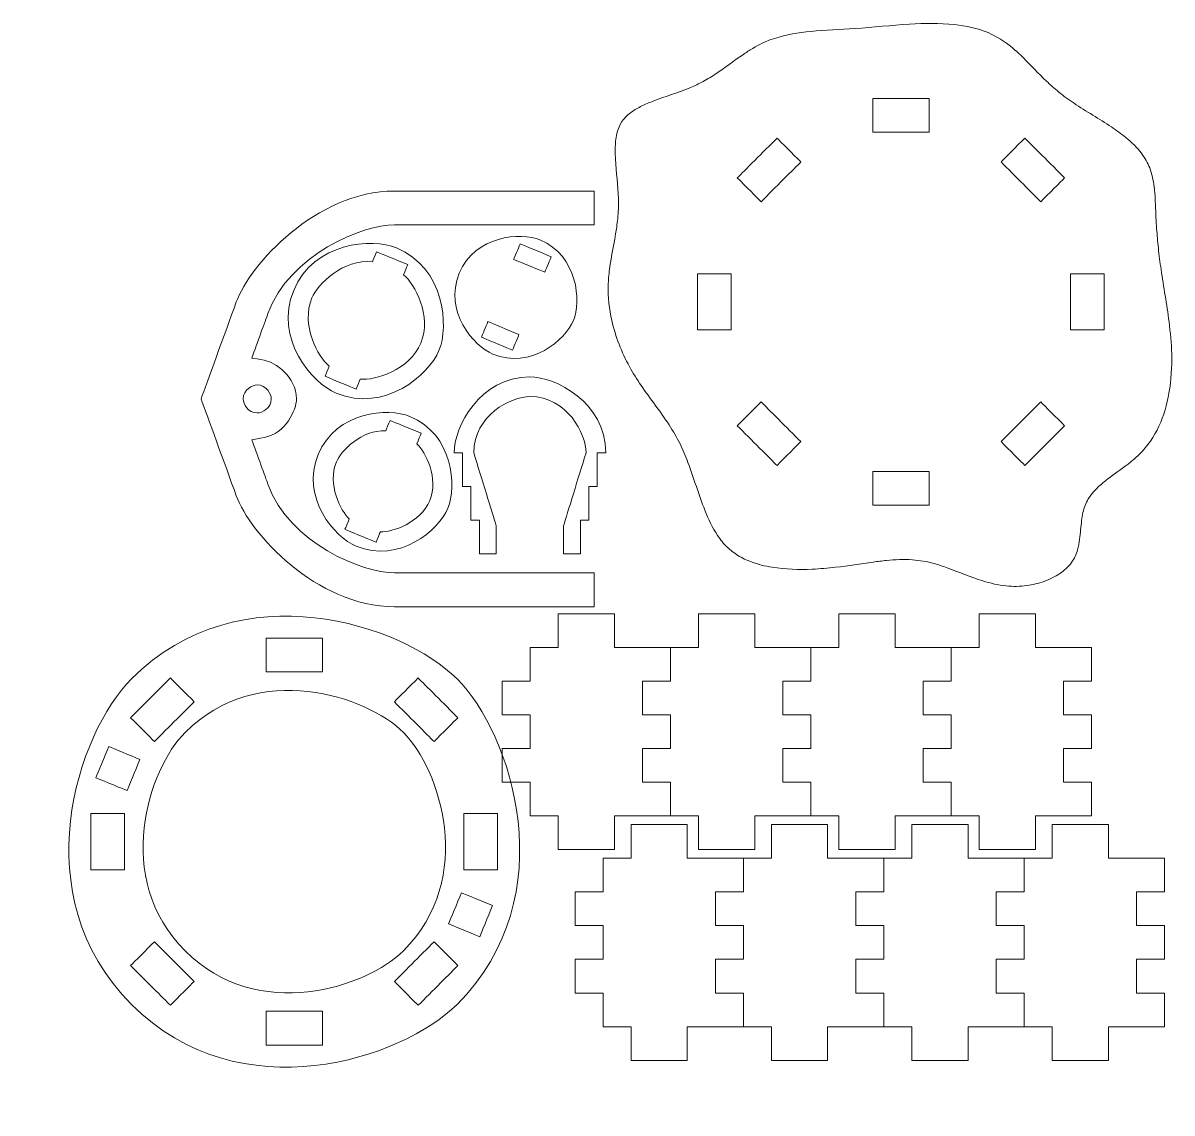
# Model space of a CAD drawing. Header units: millimetres. Extents: x -5059 to 5976, y -2595 to 3315.
# Drawn here: x 1800 to 2004.7, y -744.9 to -550.8 of the extents above; entities that cross this region are included whole.
import ezdxf

# ---------------------------------------------------------------- set-up
doc = ezdxf.new("R2010")
doc.units = ezdxf.units.MM
doc.header["$MEASUREMENT"] = 0
doc.layers.add('Make2D$visible$lines', color=7, linetype='Continuous')

msp = doc.modelspace()

# ---------------------------------------------------------------- linework, layer by layer
at = {"layer": 'Make2D$visible$lines', "color": 18, "lineweight": 9}
for points, knots in [([(1984.4951, -563.1283), (1983.7282, -562.5044), (1982.9941, -561.841), (1982.2808, -561.1565), (1982.2808, -561.1565), (1980.8962, -559.8278), (1979.5904, -558.4196), (1978.2223, -557.0735), (1978.2223, -557.0735), (1977.5695, -556.4312), (1976.9025, -555.8031), (1976.196, -555.2196), (1976.196, -555.2196), (1974.8963, -554.146), (1973.463, -553.2238), (1971.9188, -552.5643), (1971.9188, -552.5643), (1970.0346, -551.7596), (1967.9854, -551.3462), (1965.9347, -551.1293), (1965.9347, -551.1293), (1963.273, -550.8476), (1960.6088, -550.8969), (1957.9468, -551.0553), (1957.9468, -551.0553), (1954.6877, -551.2493), (1951.432, -551.607), (1948.1725, -551.8308), (1948.1725, -551.8308), (1945.5557, -552.0105), (1942.9364, -552.1039), (1940.325, -552.3643), (1940.325, -552.3643), (1938.1538, -552.5808), (1935.9881, -552.9128), (1933.9105, -553.5809), (1933.9105, -553.5809), (1933.1588, -553.8226), (1932.4186, -554.1084), (1931.7048, -554.4447), (1931.7048, -554.4447), (1931.1194, -554.7205), (1930.5517, -555.0304), (1929.9967, -555.3626), (1929.9967, -555.3626), (1929.4331, -555.6999), (1928.8825, -556.0602), (1928.3398, -556.4314), (1928.3398, -556.4314), (1926.6445, -557.591), (1925.0256, -558.8568), (1923.3073, -559.9808), (1923.3073, -559.9808), (1922.5087, -560.5033), (1921.6885, -560.9951), (1920.8415, -561.4343), (1920.8415, -561.4343), (1920.1349, -561.8006), (1919.4096, -562.1303), (1918.6737, -562.4328), (1918.6737, -562.4328), (1916.6164, -563.2787), (1914.4763, -563.9124), (1912.3986, -564.708), (1912.3986, -564.708), (1911.6741, -564.9854), (1910.9572, -565.2825), (1910.2601, -565.6236), (1910.2601, -565.6236), (1909.6189, -565.9375), (1908.9944, -566.2886), (1908.4145, -566.7063), (1908.4145, -566.7063), (1907.8819, -567.0899), (1907.3869, -567.5296), (1906.9809, -568.043), (1906.9809, -568.043), (1906.5998, -568.525), (1906.2971, -569.072), (1906.0786, -569.647), (1906.0786, -569.647), (1905.7708, -570.4571), (1905.6302, -571.3228), (1905.5627, -572.1889), (1905.5627, -572.1889), (1905.4873, -573.1561), (1905.5031, -574.1238), (1905.5544, -575.0899), (1905.5544, -575.0899), (1905.6797, -577.4484), (1906.0165, -579.7976), (1906.077, -582.1597), (1906.077, -582.1597), (1906.097, -582.9391), (1906.0869, -583.72), (1906.0417, -584.4985), (1906.0417, -584.4985), (1905.983, -585.5082), (1905.8652, -586.5141), (1905.7159, -587.5147), (1905.7159, -587.5147), (1905.3569, -589.9209), (1904.8155, -592.2967), (1904.4995, -594.7093), (1904.4995, -594.7093), (1904.375, -595.6604), (1904.2855, -596.6172), (1904.2596, -597.5751), (1904.2596, -597.5751), (1904.2032, -599.6682), (1904.4506, -601.7663), (1904.9129, -603.8116), (1904.9129, -603.8116), (1905.5629, -606.6871), (1906.6373, -609.458), (1908.0549, -612.0399), (1908.0549, -612.0399), (1908.6859, -613.1893), (1909.3849, -614.3012), (1910.1234, -615.3852), (1910.1234, -615.3852), (1911.7334, -617.7483), (1913.5312, -619.9787), (1915.0918, -622.3746), (1915.0918, -622.3746), (1915.8125, -623.481), (1916.4826, -624.6227), (1917.0672, -625.8059), (1917.0672, -625.8059), (1917.5951, -626.8746), (1918.0533, -627.9771), (1918.4748, -629.0927), (1918.4748, -629.0927), (1919.5395, -631.9105), (1920.3701, -634.8117), (1921.4845, -637.6107), (1921.4845, -637.6107), (1922.1054, -639.1699), (1922.8143, -640.6974), (1923.749, -642.0956)], [0, 0, 0, 0, 0.02777778, 0.02777778, 0.02777778, 0.02777778, 0.05555556, 0.05555556, 0.05555556, 0.05555556, 0.08333333, 0.08333333, 0.08333333, 0.08333333, 0.11111111, 0.11111111, 0.11111111, 0.11111111, 0.13888889, 0.13888889, 0.13888889, 0.13888889, 0.16666667, 0.16666667, 0.16666667, 0.16666667, 0.19444444, 0.19444444, 0.19444444, 0.19444444, 0.22222222, 0.22222222, 0.22222222, 0.22222222, 0.25, 0.25, 0.25, 0.25, 0.27777778, 0.27777778, 0.27777778, 0.27777778, 0.30555556, 0.30555556, 0.30555556, 0.30555556, 0.33333333, 0.33333333, 0.33333333, 0.33333333, 0.36111111, 0.36111111, 0.36111111, 0.36111111, 0.38888889, 0.38888889, 0.38888889, 0.38888889, 0.41666667, 0.41666667, 0.41666667, 0.41666667, 0.44444444, 0.44444444, 0.44444444, 0.44444444, 0.47222222, 0.47222222, 0.47222222, 0.47222222, 0.5, 0.5, 0.5, 0.5, 0.52777778, 0.52777778, 0.52777778, 0.52777778, 0.55555556, 0.55555556, 0.55555556, 0.55555556, 0.58333333, 0.58333333, 0.58333333, 0.58333333, 0.61111111, 0.61111111, 0.61111111, 0.61111111, 0.63888889, 0.63888889, 0.63888889, 0.63888889, 0.66666667, 0.66666667, 0.66666667, 0.66666667, 0.69444444, 0.69444444, 0.69444444, 0.69444444, 0.72222222, 0.72222222, 0.72222222, 0.72222222, 0.75, 0.75, 0.75, 0.75, 0.77777778, 0.77777778, 0.77777778, 0.77777778, 0.80555556, 0.80555556, 0.80555556, 0.80555556, 0.83333333, 0.83333333, 0.83333333, 0.83333333, 0.86111111, 0.86111111, 0.86111111, 0.86111111, 0.88888889, 0.88888889, 0.88888889, 0.88888889, 0.91666667, 0.91666667, 0.91666667, 0.91666667, 0.94444444, 0.94444444, 0.94444444, 0.94444444, 1, 1, 1, 1]), ([(1923.749, -642.0956), (1924.2501, -642.8425), (1924.8166, -643.5505), (1925.4634, -644.1765), (1925.4634, -644.1765), (1926.0392, -644.7339), (1926.6785, -645.2263), (1927.361, -645.6469), (1927.361, -645.6469), (1928.1237, -646.1168), (1928.9402, -646.497), (1929.7808, -646.8075), (1929.7808, -646.8075), (1930.9703, -647.2469), (1932.2078, -647.5467), (1933.4584, -647.7531), (1933.4584, -647.7531), (1935.8163, -648.1422), (1938.2205, -648.1989), (1940.6094, -648.0963), (1940.6094, -648.0963), (1942.0028, -648.0365), (1943.391, -647.9224), (1944.7752, -647.7634), (1944.7752, -647.7634), (1946.9993, -647.5079), (1949.2131, -647.1364), (1951.4321, -646.8365), (1951.4321, -646.8365), (1952.2269, -646.7291), (1953.0223, -646.6308), (1953.8208, -646.5532), (1953.8208, -646.5532), (1955.3623, -646.4035), (1956.9155, -646.3309), (1958.4595, -646.4364), (1958.4595, -646.4364), (1959.7523, -646.5247), (1961.0387, -646.7379), (1962.2891, -647.0792), (1962.2891, -647.0792), (1963.0791, -647.2948), (1963.8547, -647.5615), (1964.6244, -647.8435), (1964.6244, -647.8435), (1966.7404, -648.6189), (1968.811, -649.5099), (1970.9621, -650.1791), (1970.9621, -650.1791), (1972.3322, -650.6054), (1973.735, -650.9418), (1975.1614, -651.0832), (1975.1614, -651.0832), (1976.3766, -651.2037), (1977.6089, -651.1828), (1978.8202, -651.02), (1978.8202, -651.02), (1979.8783, -650.8777), (1980.9204, -650.6272), (1981.9259, -650.2683), (1981.9259, -650.2683), (1982.8995, -649.9208), (1983.8387, -649.4716), (1984.6956, -648.8913), (1984.6956, -648.8913), (1985.5005, -648.3462), (1986.2329, -647.6853), (1986.7967, -646.898), (1986.7967, -646.898), (1987.2813, -646.2211), (1987.6415, -645.4508), (1987.872, -644.6484), (1987.872, -644.6484), (1988.0466, -644.0409), (1988.1469, -643.415), (1988.2271, -642.7876), (1988.2271, -642.7876), (1988.3711, -641.6617), (1988.4505, -640.5314), (1988.5906, -639.4057), (1988.5906, -639.4057), (1988.6489, -638.9372), (1988.7177, -638.4695), (1988.8212, -638.0086), (1988.8212, -638.0086), (1989.012, -637.1585), (1989.3207, -636.3317), (1989.7658, -635.5869), (1989.7658, -635.5869), (1990.3095, -634.6773), (1991.0568, -633.8901), (1991.8502, -633.1789), (1991.8502, -633.1789), (1992.3525, -632.7286), (1992.8732, -632.3089), (1993.4068, -631.9023), (1993.4068, -631.9023), (1994.6962, -630.9199), (1996.0608, -630.0145), (1997.3333, -628.9993), (1997.3333, -628.9993), (1997.8729, -628.5688), (1998.396, -628.1185), (1998.8859, -627.6349), (1998.8859, -627.6349), (2000.3334, -626.2061), (2001.4919, -624.4859), (2002.3527, -622.6381), (2002.3527, -622.6381), (2003.2231, -620.7697), (2003.7892, -618.7709), (2004.1461, -616.7406), (2004.1461, -616.7406), (2004.5507, -614.4391), (2004.6865, -612.0973), (2004.6275, -609.7623), (2004.6275, -609.7623), (2004.5791, -607.8462), (2004.3996, -605.9347), (2004.1552, -604.0332), (2004.1552, -604.0332), (2003.7557, -600.9256), (2003.1827, -597.8448), (2002.7358, -594.7441), (2002.7358, -594.7441), (2002.5517, -593.4669), (2002.3889, -592.1864), (2002.2514, -590.9034), (2002.2514, -590.9034), (2002.1295, -589.766), (2002.0274, -588.6267), (2001.9481, -587.4855), (2001.9481, -587.4855), (2001.9019, -586.8211), (2001.8635, -586.156), (2001.8327, -585.4906), (2001.8327, -585.4906), (2001.783, -584.4157), (2001.7534, -583.34), (2001.6924, -582.266), (2001.6924, -582.266), (2001.6496, -581.5113), (2001.5913, -580.7575), (2001.4969, -580.0065), (2001.4969, -580.0065), (2001.3537, -578.8667), (2001.1272, -577.7334), (2000.7132, -576.6655), (2000.7132, -576.6655), (2000.3616, -575.7588), (1999.8748, -574.8992), (1999.2946, -574.1157), (1999.2946, -574.1157), (1998.4961, -573.0374), (1997.5208, -572.1033), (1996.4805, -571.2555), (1996.4805, -571.2555), (1995.651, -570.5794), (1994.7801, -569.9582), (1993.8918, -569.3636), (1993.8918, -569.3636), (1991.7057, -567.9001), (1989.4142, -566.5973), (1987.2292, -565.1302), (1987.2292, -565.1302), (1986.2911, -564.5003), (1985.3726, -563.8401), (1984.4951, -563.1283)], [0, 0, 0, 0, 0.02325581, 0.02325581, 0.02325581, 0.02325581, 0.04651163, 0.04651163, 0.04651163, 0.04651163, 0.06976744, 0.06976744, 0.06976744, 0.06976744, 0.09302326, 0.09302326, 0.09302326, 0.09302326, 0.11627907, 0.11627907, 0.11627907, 0.11627907, 0.13953488, 0.13953488, 0.13953488, 0.13953488, 0.1627907, 0.1627907, 0.1627907, 0.1627907, 0.18604651, 0.18604651, 0.18604651, 0.18604651, 0.20930233, 0.20930233, 0.20930233, 0.20930233, 0.23255814, 0.23255814, 0.23255814, 0.23255814, 0.25581395, 0.25581395, 0.25581395, 0.25581395, 0.27906977, 0.27906977, 0.27906977, 0.27906977, 0.30232558, 0.30232558, 0.30232558, 0.30232558, 0.3255814, 0.3255814, 0.3255814, 0.3255814, 0.34883721, 0.34883721, 0.34883721, 0.34883721, 0.37209302, 0.37209302, 0.37209302, 0.37209302, 0.39534884, 0.39534884, 0.39534884, 0.39534884, 0.41860465, 0.41860465, 0.41860465, 0.41860465, 0.44186047, 0.44186047, 0.44186047, 0.44186047, 0.46511628, 0.46511628, 0.46511628, 0.46511628, 0.48837209, 0.48837209, 0.48837209, 0.48837209, 0.51162791, 0.51162791, 0.51162791, 0.51162791, 0.53488372, 0.53488372, 0.53488372, 0.53488372, 0.55813953, 0.55813953, 0.55813953, 0.55813953, 0.58139535, 0.58139535, 0.58139535, 0.58139535, 0.60465116, 0.60465116, 0.60465116, 0.60465116, 0.62790698, 0.62790698, 0.62790698, 0.62790698, 0.65116279, 0.65116279, 0.65116279, 0.65116279, 0.6744186, 0.6744186, 0.6744186, 0.6744186, 0.69767442, 0.69767442, 0.69767442, 0.69767442, 0.72093023, 0.72093023, 0.72093023, 0.72093023, 0.74418605, 0.74418605, 0.74418605, 0.74418605, 0.76744186, 0.76744186, 0.76744186, 0.76744186, 0.79069767, 0.79069767, 0.79069767, 0.79069767, 0.81395349, 0.81395349, 0.81395349, 0.81395349, 0.8372093, 0.8372093, 0.8372093, 0.8372093, 0.86046512, 0.86046512, 0.86046512, 0.86046512, 0.88372093, 0.88372093, 0.88372093, 0.88372093, 0.90697674, 0.90697674, 0.90697674, 0.90697674, 0.93023256, 0.93023256, 0.93023256, 0.93023256, 0.95348837, 0.95348837, 0.95348837, 0.95348837, 1, 1, 1, 1]), ([(1848.2553, -598.4565), (1851.827, -589.8336), (1862.2358, -589.0939), (1866.5472, -590.8798), (1866.5472, -590.8798), (1875.1701, -594.4515), (1875.9098, -604.8602), (1874.1239, -609.1716)], [0, 0, 0, 0, 0.33333333, 0.33333333, 0.33333333, 0.33333333, 1, 1, 1, 1]), ([(1877.7357, -595.421), (1880.542, -588.6459), (1888.7203, -588.0646), (1892.1079, -589.4678), (1892.1079, -589.4678), (1898.883, -592.2742), (1899.4642, -600.4525), (1898.061, -603.84)], [0, 0, 0, 0, 0.33333333, 0.33333333, 0.33333333, 0.33333333, 1, 1, 1, 1]), ([(1862.2687, -593.3697), (1857.0788, -592.8335), (1852.4872, -597.3857), (1851.4889, -599.7959), (1851.4889, -599.7959), (1849.4922, -604.6162), (1852.5428, -610.3171), (1854.5673, -611.9624)], [0, 0, 0, 0, 0.33333333, 0.33333333, 0.33333333, 0.33333333, 1, 1, 1, 1]), ([(1877.7357, -595.421), (1874.9293, -602.1961), (1880.3013, -608.39), (1883.6888, -609.7932), (1883.6888, -609.7932), (1890.4639, -612.5995), (1896.6578, -607.2276), (1898.061, -603.84)], [0, 0, 0, 0, 0.33333333, 0.33333333, 0.33333333, 0.33333333, 1, 1, 1, 1]), ([(1848.2553, -598.4565), (1844.6836, -607.0794), (1851.5206, -614.9625), (1855.8321, -616.7484), (1855.8321, -616.7484), (1864.4549, -620.3201), (1872.3381, -613.4831), (1874.1239, -609.1716)], [0, 0, 0, 0, 0.33333333, 0.33333333, 0.33333333, 0.33333333, 1, 1, 1, 1]), ([(1842.9572, -624.6715), (1846.8135, -623.9916), (1848.7417, -619.7358), (1848.7417, -617.7779), (1848.7417, -617.7779), (1848.7417, -613.8621), (1844.8854, -611.2242), (1842.9572, -610.8842)], [0, 0, 0, 0, 0.33333333, 0.33333333, 0.33333333, 0.33333333, 1, 1, 1, 1]), ([(1903.8165, -627.3644), (1903.8165, -618.3644), (1894.8165, -613.8644), (1890.3165, -613.8644), (1890.3165, -613.8644), (1881.3165, -613.8644), (1876.8165, -622.8644), (1876.8165, -627.3644)], [0, 0, 0, 0, 0.33333333, 0.33333333, 0.33333333, 0.33333333, 1, 1, 1, 1]), ([(1841.7417, -620.2779), (1840.075, -620.2779), (1839.2417, -618.6112), (1839.2417, -617.7779), (1839.2417, -617.7779), (1839.2417, -616.1112), (1840.9084, -615.2779), (1841.7417, -615.2779)], [0, 0, 0, 0, 0.33333333, 0.33333333, 0.33333333, 0.33333333, 1, 1, 1, 1]), ([(1841.7417, -615.2779), (1843.4084, -615.2779), (1844.2417, -616.9446), (1844.2417, -617.7779), (1844.2417, -617.7779), (1844.2417, -619.4446), (1842.575, -620.2779), (1841.7417, -620.2779)], [0, 0, 0, 0, 0.33333333, 0.33333333, 0.33333333, 0.33333333, 1, 1, 1, 1]), ([(1880.3165, -627.3644), (1880.3165, -620.6977), (1886.9832, -617.3644), (1890.3165, -617.3644), (1890.3165, -617.3644), (1896.9832, -617.3644), (1900.3165, -624.0311), (1900.3165, -627.3644)], [0, 0, 0, 0, 0.33333333, 0.33333333, 0.33333333, 0.33333333, 1, 1, 1, 1]), ([(1852.6127, -627.6676), (1855.8018, -619.9686), (1865.0953, -619.3081), (1868.9448, -620.9026), (1868.9448, -620.9026), (1876.6438, -624.0916), (1877.3042, -633.3851), (1875.7097, -637.2346)], [0, 0, 0, 0, 0.33333333, 0.33333333, 0.33333333, 0.33333333, 1, 1, 1, 1]), ([(1864.6368, -623.4637), (1860.4001, -623.2395), (1856.6581, -627.0471), (1855.8463, -629.007), (1855.8463, -629.007), (1854.2227, -632.9266), (1856.5653, -637.7238), (1858.1424, -639.1424)], [0, 0, 0, 0, 0.33333333, 0.33333333, 0.33333333, 0.33333333, 1, 1, 1, 1]), ([(1852.6127, -627.6676), (1849.4237, -635.3666), (1855.5282, -642.4051), (1859.3777, -643.9996), (1859.3777, -643.9996), (1867.0767, -647.1886), (1874.1152, -641.0841), (1875.7097, -637.2346)], [0, 0, 0, 0, 0.33333333, 0.33333333, 0.33333333, 0.33333333, 1, 1, 1, 1]), ([(1819.3541, -725.603), (1800.0265, -706.2754), (1809.6903, -677.284), (1819.3541, -667.6202), (1819.3541, -667.6202), (1838.6817, -648.2926), (1867.6731, -657.9564), (1877.3369, -667.6202)], [0, 0, 0, 0, 0.33333333, 0.33333333, 0.33333333, 0.33333333, 1, 1, 1, 1]), ([(1828.9, -716.057), (1815.9364, -703.0934), (1822.4182, -683.6479), (1828.9, -677.1661), (1828.9, -677.1661), (1841.8637, -664.2025), (1861.3091, -670.6843), (1867.7909, -677.1661)], [0, 0, 0, 0, 0.33333333, 0.33333333, 0.33333333, 0.33333333, 1, 1, 1, 1]), ([(1819.3541, -725.603), (1838.6817, -744.9305), (1867.6731, -735.2667), (1877.3369, -725.603), (1877.3369, -725.603), (1896.6644, -706.2754), (1887.0006, -677.284), (1877.3369, -667.6202)], [0, 0, 0, 0, 0.33333333, 0.33333333, 0.33333333, 0.33333333, 1, 1, 1, 1]), ([(1828.9, -716.057), (1841.8637, -729.0206), (1861.3091, -722.5388), (1867.7909, -716.057), (1867.7909, -716.057), (1880.7545, -703.0934), (1874.2727, -683.6479), (1867.7909, -677.1661)], [0, 0, 0, 0, 0.33333333, 0.33333333, 0.33333333, 0.33333333, 1, 1, 1, 1])]:
    msp.add_open_spline(points, degree=3, knots=knots, dxfattribs=at)
for points in [[(1961.4014, -564.2774), (1958.0681, -564.2774), (1953.0681, -564.2774), (1951.4014, -564.2774)], [(1951.4014, -564.2774), (1951.4014, -566.2774), (1951.4014, -569.2774), (1951.4014, -570.2774)], [(1961.4014, -570.2774), (1961.4014, -568.2774), (1961.4014, -565.2774), (1961.4014, -564.2774)], [(1951.4014, -570.2774), (1954.7347, -570.2774), (1959.7347, -570.2774), (1961.4014, -570.2774)], [(1934.3303, -571.3485), (1931.9733, -573.7055), (1928.4378, -577.2411), (1927.2593, -578.4196)], [(1938.573, -575.5912), (1937.1587, -574.1769), (1935.0374, -572.0556), (1934.3303, -571.3485)], [(1978.4725, -571.3485), (1977.0582, -572.7627), (1974.9369, -574.8841), (1974.2298, -575.5912)], [(1985.5435, -578.4196), (1983.1865, -576.0626), (1979.651, -572.527), (1978.4725, -571.3485)], [(1931.5019, -582.6622), (1933.8589, -580.3052), (1937.3944, -576.7697), (1938.573, -575.5912)], [(1974.2298, -575.5912), (1976.5868, -577.9482), (1980.1224, -581.4837), (1981.3009, -582.6622)], [(1927.2593, -578.4196), (1928.6735, -579.8338), (1930.7948, -581.9551), (1931.5019, -582.6622)], [(1981.3009, -582.6622), (1982.7151, -581.248), (1984.8364, -579.1267), (1985.5435, -578.4196)], [(1866.2148, -580.7779), (1852.2107, -580.7779), (1840.4189, -593.9375), (1838.024, -600.5173)], [(1901.7417, -580.7779), (1889.8994, -580.7779), (1872.136, -580.7779), (1866.2148, -580.7779)], [(1901.7417, -586.7779), (1901.7417, -584.7779), (1901.7417, -581.7779), (1901.7417, -580.7779)], [(1843.6622, -602.5694), (1847.494, -592.0417), (1860.6132, -586.7779), (1866.2148, -586.7779)], [(1866.2148, -586.7779), (1878.0571, -586.7779), (1895.8205, -586.7779), (1901.7417, -586.7779)], [(1888.5708, -590.1675), (1888.1882, -591.0914), (1887.6141, -592.4772), (1887.4228, -592.9392)], [(1894.1141, -592.4636), (1892.2664, -591.6983), (1889.4947, -590.5502), (1888.5708, -590.1675)], [(1863.0102, -591.5795), (1862.763, -592.1762), (1862.3923, -593.0713), (1862.2687, -593.3697)], [(1868.5535, -593.8756), (1866.7057, -593.1102), (1863.9341, -591.9621), (1863.0102, -591.5795)], [(1887.4228, -592.9392), (1889.2706, -593.7045), (1892.0422, -594.8526), (1892.9661, -595.2353)], [(1892.9661, -595.2353), (1893.3488, -594.3114), (1893.9228, -592.9256), (1894.1141, -592.4636)], [(1867.8119, -595.6658), (1868.0591, -595.069), (1868.4299, -594.1739), (1868.5535, -593.8756)], [(1926.1882, -595.4907), (1924.1882, -595.4907), (1921.1882, -595.4907), (1920.1882, -595.4907)], [(1920.1882, -595.4907), (1920.1882, -598.824), (1920.1882, -603.824), (1920.1882, -605.4907)], [(1926.1882, -605.4907), (1926.1882, -602.1573), (1926.1882, -597.1573), (1926.1882, -595.4907)], [(1986.6146, -595.4907), (1986.6146, -598.824), (1986.6146, -603.824), (1986.6146, -605.4907)], [(1992.6146, -595.4907), (1990.6146, -595.4907), (1987.6146, -595.4907), (1986.6146, -595.4907)], [(1992.6146, -605.4907), (1992.6146, -602.1573), (1992.6146, -597.1573), (1992.6146, -595.4907)], [(1870.8904, -607.8322), (1872.887, -603.0119), (1869.8364, -597.3111), (1867.8119, -595.6658)], [(1838.024, -600.5173), (1835.9299, -606.2708), (1832.7887, -614.9011), (1831.7417, -617.7779)], [(1840.7758, -610.4996), (1841.738, -607.8562), (1843.1811, -603.8911), (1843.6622, -602.5694)], [(1882.8306, -604.0257), (1882.4479, -604.9496), (1881.8739, -606.3354), (1881.6825, -606.7974)], [(1888.3739, -606.3218), (1886.5261, -605.5565), (1883.7545, -604.4084), (1882.8306, -604.0257)], [(1920.1882, -605.4907), (1922.1882, -605.4907), (1925.1882, -605.4907), (1926.1882, -605.4907)], [(1986.6146, -605.4907), (1988.6146, -605.4907), (1991.6146, -605.4907), (1992.6146, -605.4907)], [(1870.8904, -607.8322), (1868.8937, -612.6526), (1862.7055, -614.5266), (1860.1106, -614.2585)], [(1881.6825, -606.7974), (1883.5303, -607.5627), (1886.3019, -608.7108), (1887.2258, -609.0935)], [(1887.2258, -609.0935), (1887.6085, -608.1696), (1888.1825, -606.7838), (1888.3739, -606.3218)], [(1842.9572, -610.8842), (1842.2301, -610.756), (1841.1394, -610.5637), (1840.7758, -610.4996)], [(1854.5673, -611.9624), (1854.3201, -612.5591), (1853.9494, -613.4542), (1853.8258, -613.7526)], [(1853.8258, -613.7526), (1855.6735, -614.5179), (1858.4452, -615.666), (1859.3691, -616.0487)], [(1859.3691, -616.0487), (1859.6162, -615.4519), (1859.987, -614.5568), (1860.1106, -614.2585)], [(1838.024, -635.0385), (1835.9299, -629.285), (1832.7887, -620.6547), (1831.7417, -617.7779)], [(1931.5019, -618.3191), (1930.0877, -619.7333), (1927.9664, -621.8546), (1927.2593, -622.5617)], [(1938.573, -625.3901), (1936.2159, -623.0331), (1932.6804, -619.4976), (1931.5019, -618.3191)], [(1981.3009, -618.3191), (1978.9439, -620.6761), (1975.4083, -624.2116), (1974.2298, -625.3901)], [(1985.5435, -622.5617), (1984.1293, -621.1475), (1982.008, -619.0262), (1981.3009, -618.3191)], [(1865.4078, -621.6023), (1865.1508, -622.2228), (1864.7653, -623.1534), (1864.6368, -623.4637)], [(1870.9511, -623.8984), (1869.1033, -623.1331), (1866.3317, -621.985), (1865.4078, -621.6023)], [(1870.1801, -625.7598), (1870.4371, -625.1393), (1870.8226, -624.2086), (1870.9511, -623.8984)], [(1927.2593, -622.5617), (1929.6163, -624.9187), (1933.1518, -628.4543), (1934.3303, -629.6328)], [(1978.4725, -629.6328), (1980.8295, -627.2758), (1984.365, -623.7402), (1985.5435, -622.5617)], [(1842.9572, -624.6715), (1842.2301, -624.7998), (1841.1394, -624.9921), (1840.7758, -625.0562)], [(1840.7758, -625.0562), (1841.738, -627.6996), (1843.1811, -631.6647), (1843.6622, -632.9864)], [(1872.4762, -635.8953), (1874.0997, -631.9756), (1871.7572, -627.1784), (1870.1801, -625.7598)], [(1934.3303, -629.6328), (1935.7445, -628.2186), (1937.8659, -626.0973), (1938.573, -625.3901)], [(1974.2298, -625.3901), (1975.644, -626.8044), (1977.7653, -628.9257), (1978.4725, -629.6328)], [(1878.3165, -627.3644), (1877.8165, -627.3644), (1877.0665, -627.3644), (1876.8165, -627.3644)], [(1878.3165, -633.3644), (1878.3165, -631.3644), (1878.3165, -628.3644), (1878.3165, -627.3644)], [(1880.3165, -627.3644), (1881.6499, -631.6977), (1883.6499, -638.1977), (1884.3165, -640.3644)], [(1900.3165, -627.3644), (1898.9832, -631.6977), (1896.9832, -638.1977), (1896.3165, -640.3644)], [(1902.3165, -633.3644), (1902.3165, -631.3644), (1902.3165, -628.3644), (1902.3165, -627.3644)], [(1902.3165, -627.3644), (1902.8165, -627.3644), (1903.5665, -627.3644), (1903.8165, -627.3644)], [(1961.4014, -630.7039), (1958.0681, -630.7039), (1953.0681, -630.7039), (1951.4014, -630.7039)], [(1951.4014, -630.7039), (1951.4014, -632.7039), (1951.4014, -635.7039), (1951.4014, -636.7039)], [(1961.4014, -636.7039), (1961.4014, -634.7039), (1961.4014, -631.7039), (1961.4014, -630.7039)], [(1843.6622, -632.9864), (1847.494, -643.5141), (1860.6132, -648.7779), (1866.2148, -648.7779)], [(1879.8165, -633.3644), (1879.3165, -633.3644), (1878.5665, -633.3644), (1878.3165, -633.3644)], [(1879.8165, -639.3644), (1879.8165, -637.3644), (1879.8165, -634.3644), (1879.8165, -633.3644)], [(1900.8165, -639.3644), (1900.8165, -637.3644), (1900.8165, -634.3644), (1900.8165, -633.3644)], [(1900.8165, -633.3644), (1901.3165, -633.3644), (1902.0665, -633.3644), (1902.3165, -633.3644)], [(1866.2148, -654.7779), (1852.2107, -654.7779), (1840.4189, -641.6183), (1838.024, -635.0385)], [(1872.4762, -635.8953), (1870.8526, -639.8149), (1865.8041, -641.5506), (1863.6857, -641.4385)], [(1951.4014, -636.7039), (1954.7347, -636.7039), (1959.7347, -636.7039), (1961.4014, -636.7039)], [(1858.1424, -639.1424), (1857.8854, -639.7629), (1857.4999, -640.6936), (1857.3714, -641.0038)], [(1881.3165, -639.3644), (1880.8165, -639.3644), (1880.0665, -639.3644), (1879.8165, -639.3644)], [(1881.3165, -645.3644), (1881.3165, -643.3644), (1881.3165, -640.3644), (1881.3165, -639.3644)], [(1884.3165, -640.3644), (1884.3165, -642.0311), (1884.3165, -644.5311), (1884.3165, -645.3644)], [(1896.3165, -640.3644), (1896.3165, -642.0311), (1896.3165, -644.5311), (1896.3165, -645.3644)], [(1899.3165, -645.3644), (1899.3165, -643.3644), (1899.3165, -640.3644), (1899.3165, -639.3644)], [(1899.3165, -639.3644), (1899.8165, -639.3644), (1900.5665, -639.3644), (1900.8165, -639.3644)], [(1857.3714, -641.0038), (1859.2192, -641.7692), (1861.9908, -642.9172), (1862.9147, -643.2999)], [(1862.9147, -643.2999), (1863.1717, -642.6794), (1863.5572, -641.7488), (1863.6857, -641.4385)], [(1884.3165, -645.3644), (1883.3165, -645.3644), (1881.8165, -645.3644), (1881.3165, -645.3644)], [(1896.3165, -645.3644), (1897.3165, -645.3644), (1898.8165, -645.3644), (1899.3165, -645.3644)], [(1866.2148, -648.7779), (1878.0571, -648.7779), (1895.8205, -648.7779), (1901.7417, -648.7779)], [(1901.7417, -648.7779), (1901.7417, -650.7779), (1901.7417, -653.7779), (1901.7417, -654.7779)], [(1901.7417, -654.7779), (1889.8994, -654.7779), (1872.136, -654.7779), (1866.2148, -654.7779)], [(1895.3557, -662.0372), (1895.3557, -660.0372), (1895.3557, -657.0372), (1895.3557, -656.0372)], [(1895.3557, -656.0372), (1898.689, -656.0372), (1903.689, -656.0372), (1905.3557, -656.0372)], [(1905.3557, -656.0372), (1905.3557, -658.0372), (1905.3557, -661.0372), (1905.3557, -662.0372)], [(1920.3557, -662.0372), (1920.3557, -660.0372), (1920.3557, -657.0372), (1920.3557, -656.0372)], [(1920.3557, -656.0372), (1923.6891, -656.0372), (1928.6891, -656.0372), (1930.3557, -656.0372)], [(1930.3557, -656.0372), (1930.3557, -658.0372), (1930.3557, -661.0372), (1930.3557, -662.0372)], [(1945.3557, -662.0372), (1945.3557, -660.0372), (1945.3557, -657.0372), (1945.3557, -656.0372)], [(1945.3557, -656.0372), (1948.689, -656.0372), (1953.689, -656.0372), (1955.3557, -656.0372)], [(1955.3557, -656.0372), (1955.3557, -658.0372), (1955.3557, -661.0372), (1955.3557, -662.0372)], [(1970.3557, -662.0372), (1970.3557, -660.0372), (1970.3557, -657.0372), (1970.3557, -656.0372)], [(1970.3557, -656.0372), (1973.689, -656.0372), (1978.689, -656.0372), (1980.3557, -656.0372)], [(1980.3557, -656.0372), (1980.3557, -658.0372), (1980.3557, -661.0372), (1980.3557, -662.0372)], [(1853.3455, -660.3984), (1850.0121, -660.3984), (1845.0121, -660.3984), (1843.3455, -660.3984)], [(1843.3455, -660.3984), (1843.3455, -662.3984), (1843.3455, -665.3984), (1843.3455, -666.3984)], [(1853.3455, -666.3984), (1853.3455, -664.3984), (1853.3455, -661.3984), (1853.3455, -660.3984)], [(1890.3557, -668.0372), (1890.3557, -666.0372), (1890.3557, -663.0372), (1890.3557, -662.0372)], [(1890.3557, -662.0372), (1892.0223, -662.0372), (1894.5223, -662.0372), (1895.3557, -662.0372)], [(1905.3557, -662.0372), (1908.689, -662.0372), (1913.689, -662.0372), (1915.3557, -662.0372)], [(1915.3557, -662.0372), (1917.0224, -662.0372), (1919.5224, -662.0372), (1920.3557, -662.0372)], [(1915.3557, -662.0372), (1915.3557, -664.0372), (1915.3557, -667.0372), (1915.3557, -668.0372)], [(1930.3557, -662.0372), (1933.6891, -662.0372), (1938.6891, -662.0372), (1940.3557, -662.0372)], [(1940.3557, -662.0372), (1942.0223, -662.0372), (1944.5223, -662.0372), (1945.3557, -662.0372)], [(1940.3557, -662.0372), (1940.3557, -664.0372), (1940.3557, -667.0372), (1940.3557, -668.0372)], [(1955.3557, -662.0372), (1958.689, -662.0372), (1963.689, -662.0372), (1965.3557, -662.0372)], [(1965.3557, -662.0372), (1965.3557, -664.0372), (1965.3557, -667.0372), (1965.3557, -668.0372)], [(1965.3557, -662.0372), (1967.0224, -662.0372), (1969.5224, -662.0372), (1970.3557, -662.0372)], [(1980.3557, -662.0372), (1983.689, -662.0372), (1988.689, -662.0372), (1990.3557, -662.0372)], [(1990.3557, -662.0372), (1990.3557, -664.0372), (1990.3557, -667.0372), (1990.3557, -668.0372)], [(1843.3455, -666.3984), (1846.6788, -666.3984), (1851.6788, -666.3984), (1853.3455, -666.3984)], [(1826.2744, -667.4694), (1823.9174, -669.8265), (1820.3818, -673.362), (1819.2033, -674.5405)], [(1830.517, -671.7121), (1829.1028, -670.2979), (1826.9815, -668.1765), (1826.2744, -667.4694)], [(1870.4165, -667.4694), (1869.0023, -668.8837), (1866.881, -671.005), (1866.1739, -671.7121)], [(1877.4876, -674.5405), (1875.1306, -672.1835), (1871.5951, -668.6479), (1870.4165, -667.4694)], [(1885.3557, -674.0372), (1885.3557, -672.0372), (1885.3557, -669.0372), (1885.3557, -668.0372)], [(1885.3557, -668.0372), (1887.0223, -668.0372), (1889.5223, -668.0372), (1890.3557, -668.0372)], [(1915.3557, -668.0372), (1913.689, -668.0372), (1911.189, -668.0372), (1910.3557, -668.0372)], [(1910.3557, -668.0372), (1910.3557, -670.0372), (1910.3557, -673.0372), (1910.3557, -674.0372)], [(1940.3557, -668.0372), (1938.6891, -668.0372), (1936.1891, -668.0372), (1935.3557, -668.0372)], [(1935.3557, -668.0372), (1935.3557, -670.0372), (1935.3557, -673.0372), (1935.3557, -674.0372)], [(1965.3557, -668.0372), (1963.689, -668.0372), (1961.189, -668.0372), (1960.3557, -668.0372)], [(1960.3557, -668.0372), (1960.3557, -670.0372), (1960.3557, -673.0372), (1960.3557, -674.0372)], [(1990.3557, -668.0372), (1988.689, -668.0372), (1986.189, -668.0372), (1985.3557, -668.0372)], [(1985.3557, -668.0372), (1985.3557, -670.0372), (1985.3557, -673.0372), (1985.3557, -674.0372)], [(1823.446, -678.7831), (1825.803, -676.4261), (1829.3385, -672.8906), (1830.517, -671.7121)], [(1866.1739, -671.7121), (1868.5309, -674.0691), (1872.0665, -677.6046), (1873.245, -678.7831)], [(1819.2033, -674.5405), (1820.6176, -675.9547), (1822.7389, -678.076), (1823.446, -678.7831)], [(1873.245, -678.7831), (1874.6592, -677.3689), (1876.7805, -675.2476), (1877.4876, -674.5405)], [(1890.3557, -674.0372), (1888.689, -674.0372), (1886.189, -674.0372), (1885.3557, -674.0372)], [(1890.3557, -680.0372), (1890.3557, -678.0372), (1890.3557, -675.0372), (1890.3557, -674.0372)], [(1910.3557, -674.0372), (1912.0223, -674.0372), (1914.5223, -674.0372), (1915.3557, -674.0372)], [(1915.3557, -674.0372), (1915.3557, -676.0372), (1915.3557, -679.0372), (1915.3557, -680.0372)], [(1935.3557, -674.0372), (1937.0224, -674.0372), (1939.5224, -674.0372), (1940.3557, -674.0372)], [(1940.3557, -674.0372), (1940.3557, -676.0372), (1940.3557, -679.0372), (1940.3557, -680.0372)], [(1960.3557, -674.0372), (1962.0223, -674.0372), (1964.5223, -674.0372), (1965.3557, -674.0372)], [(1965.3557, -674.0372), (1965.3557, -676.0372), (1965.3557, -679.0372), (1965.3557, -680.0372)], [(1985.3557, -674.0372), (1987.0224, -674.0372), (1989.5224, -674.0372), (1990.3557, -674.0372)], [(1990.3557, -674.0372), (1990.3557, -676.0372), (1990.3557, -679.0372), (1990.3557, -680.0372)], [(1815.31, -679.6806), (1814.5446, -681.5284), (1813.3966, -684.3), (1813.0139, -685.2239)], [(1820.8533, -681.9767), (1819.0055, -681.2114), (1816.2339, -680.0633), (1815.31, -679.6806)], [(1885.3557, -686.0372), (1885.3557, -684.0372), (1885.3557, -681.0372), (1885.3557, -680.0372)], [(1885.3557, -680.0372), (1887.0223, -680.0372), (1889.5223, -680.0372), (1890.3557, -680.0372)], [(1915.3557, -680.0372), (1913.689, -680.0372), (1911.189, -680.0372), (1910.3557, -680.0372)], [(1910.3557, -680.0372), (1910.3557, -682.0372), (1910.3557, -685.0372), (1910.3557, -686.0372)], [(1940.3557, -680.0372), (1938.6891, -680.0372), (1936.1891, -680.0372), (1935.3557, -680.0372)], [(1935.3557, -680.0372), (1935.3557, -682.0372), (1935.3557, -685.0372), (1935.3557, -686.0372)], [(1965.3557, -680.0372), (1963.689, -680.0372), (1961.189, -680.0372), (1960.3557, -680.0372)], [(1960.3557, -680.0372), (1960.3557, -682.0372), (1960.3557, -685.0372), (1960.3557, -686.0372)], [(1990.3557, -680.0372), (1988.689, -680.0372), (1986.189, -680.0372), (1985.3557, -680.0372)], [(1985.3557, -680.0372), (1985.3557, -682.0372), (1985.3557, -685.0372), (1985.3557, -686.0372)], [(1818.5572, -687.52), (1819.3225, -685.6723), (1820.4706, -682.9006), (1820.8533, -681.9767)], [(1813.0139, -685.2239), (1814.8616, -685.9893), (1817.6333, -687.1373), (1818.5572, -687.52)], [(1890.3557, -686.0372), (1888.689, -686.0372), (1886.189, -686.0372), (1885.3557, -686.0372)], [(1890.3557, -692.0372), (1890.3557, -690.0372), (1890.3557, -687.0372), (1890.3557, -686.0372)], [(1910.3557, -686.0372), (1912.0223, -686.0372), (1914.5223, -686.0372), (1915.3557, -686.0372)], [(1915.3557, -686.0372), (1915.3557, -688.0372), (1915.3557, -691.0372), (1915.3557, -692.0372)], [(1935.3557, -686.0372), (1937.0224, -686.0372), (1939.5224, -686.0372), (1940.3557, -686.0372)], [(1940.3557, -686.0372), (1940.3557, -688.0372), (1940.3557, -691.0372), (1940.3557, -692.0372)], [(1960.3557, -686.0372), (1962.0223, -686.0372), (1964.5223, -686.0372), (1965.3557, -686.0372)], [(1965.3557, -686.0372), (1965.3557, -688.0372), (1965.3557, -691.0372), (1965.3557, -692.0372)], [(1985.3557, -686.0372), (1987.0224, -686.0372), (1989.5224, -686.0372), (1990.3557, -686.0372)], [(1990.3557, -686.0372), (1990.3557, -688.0372), (1990.3557, -691.0372), (1990.3557, -692.0372)], [(1818.1323, -691.6116), (1816.1323, -691.6116), (1813.1323, -691.6116), (1812.1323, -691.6116)], [(1812.1323, -691.6116), (1812.1323, -694.9449), (1812.1323, -699.9449), (1812.1323, -701.6116)], [(1818.1323, -701.6116), (1818.1323, -698.2782), (1818.1323, -693.2782), (1818.1323, -691.6116)], [(1878.5587, -691.6116), (1878.5587, -694.9449), (1878.5587, -699.9449), (1878.5587, -701.6116)], [(1884.5587, -691.6116), (1882.5587, -691.6116), (1879.5587, -691.6116), (1878.5587, -691.6116)], [(1884.5587, -701.6116), (1884.5587, -698.2782), (1884.5587, -693.2782), (1884.5587, -691.6116)], [(1895.3557, -692.0372), (1893.689, -692.0372), (1891.189, -692.0372), (1890.3557, -692.0372)], [(1895.3557, -698.0372), (1895.3557, -696.0372), (1895.3557, -693.0372), (1895.3557, -692.0372)], [(1915.3557, -692.0372), (1912.0223, -692.0372), (1907.0223, -692.0372), (1905.3557, -692.0372)], [(1905.3557, -692.0372), (1905.3557, -694.0372), (1905.3557, -697.0372), (1905.3557, -698.0372)], [(1908.3506, -699.5654), (1908.3506, -697.5654), (1908.3506, -694.5654), (1908.3506, -693.5654)], [(1908.3506, -693.5654), (1911.6839, -693.5654), (1916.6839, -693.5654), (1918.3506, -693.5654)], [(1920.3557, -692.0372), (1918.6891, -692.0372), (1916.1891, -692.0372), (1915.3557, -692.0372)], [(1918.3506, -693.5654), (1918.3506, -695.5654), (1918.3506, -698.5654), (1918.3506, -699.5654)], [(1920.3557, -698.0372), (1920.3557, -696.0372), (1920.3557, -693.0372), (1920.3557, -692.0372)], [(1940.3557, -692.0372), (1937.0224, -692.0372), (1932.0224, -692.0372), (1930.3557, -692.0372)], [(1930.3557, -692.0372), (1930.3557, -694.0372), (1930.3557, -697.0372), (1930.3557, -698.0372)], [(1933.3506, -699.5654), (1933.3506, -697.5654), (1933.3506, -694.5654), (1933.3506, -693.5654)], [(1933.3506, -693.5654), (1936.684, -693.5654), (1941.684, -693.5654), (1943.3506, -693.5654)], [(1945.3557, -692.0372), (1943.689, -692.0372), (1941.189, -692.0372), (1940.3557, -692.0372)], [(1943.3506, -693.5654), (1943.3506, -695.5654), (1943.3506, -698.5654), (1943.3506, -699.5654)], [(1945.3557, -698.0372), (1945.3557, -696.0372), (1945.3557, -693.0372), (1945.3557, -692.0372)], [(1965.3557, -692.0372), (1962.0223, -692.0372), (1957.0223, -692.0372), (1955.3557, -692.0372)], [(1955.3557, -692.0372), (1955.3557, -694.0372), (1955.3557, -697.0372), (1955.3557, -698.0372)], [(1958.3506, -699.5654), (1958.3506, -697.5654), (1958.3506, -694.5654), (1958.3506, -693.5654)], [(1958.3506, -693.5654), (1961.6839, -693.5654), (1966.6839, -693.5654), (1968.3506, -693.5654)], [(1970.3557, -692.0372), (1968.689, -692.0372), (1966.189, -692.0372), (1965.3557, -692.0372)], [(1968.3506, -693.5654), (1968.3506, -695.5654), (1968.3506, -698.5654), (1968.3506, -699.5654)], [(1970.3557, -698.0372), (1970.3557, -696.0372), (1970.3557, -693.0372), (1970.3557, -692.0372)], [(1990.3557, -692.0372), (1987.0224, -692.0372), (1982.0224, -692.0372), (1980.3557, -692.0372)], [(1980.3557, -692.0372), (1980.3557, -694.0372), (1980.3557, -697.0372), (1980.3557, -698.0372)], [(1983.3506, -699.5654), (1983.3506, -697.5654), (1983.3506, -694.5654), (1983.3506, -693.5654)], [(1983.3506, -693.5654), (1986.6839, -693.5654), (1991.6839, -693.5654), (1993.3506, -693.5654)], [(1993.3506, -693.5654), (1993.3506, -695.5654), (1993.3506, -698.5654), (1993.3506, -699.5654)], [(1905.3557, -698.0372), (1902.0223, -698.0372), (1897.0223, -698.0372), (1895.3557, -698.0372)], [(1903.3506, -705.5654), (1903.3506, -703.5654), (1903.3506, -700.5654), (1903.3506, -699.5654)], [(1903.3506, -699.5654), (1905.0172, -699.5654), (1907.5172, -699.5654), (1908.3506, -699.5654)], [(1918.3506, -699.5654), (1921.6839, -699.5654), (1926.6839, -699.5654), (1928.3506, -699.5654)], [(1930.3557, -698.0372), (1927.0224, -698.0372), (1922.0224, -698.0372), (1920.3557, -698.0372)], [(1928.3506, -699.5654), (1930.0173, -699.5654), (1932.5173, -699.5654), (1933.3506, -699.5654)], [(1928.3506, -699.5654), (1928.3506, -701.5654), (1928.3506, -704.5654), (1928.3506, -705.5654)], [(1943.3506, -699.5654), (1946.684, -699.5654), (1951.684, -699.5654), (1953.3506, -699.5654)], [(1955.3557, -698.0372), (1952.0223, -698.0372), (1947.0223, -698.0372), (1945.3557, -698.0372)], [(1953.3506, -699.5654), (1955.0172, -699.5654), (1957.5172, -699.5654), (1958.3506, -699.5654)], [(1953.3506, -699.5654), (1953.3506, -701.5654), (1953.3506, -704.5654), (1953.3506, -705.5654)], [(1968.3506, -699.5654), (1971.6839, -699.5654), (1976.6839, -699.5654), (1978.3506, -699.5654)], [(1980.3557, -698.0372), (1977.0224, -698.0372), (1972.0224, -698.0372), (1970.3557, -698.0372)], [(1978.3506, -699.5654), (1978.3506, -701.5654), (1978.3506, -704.5654), (1978.3506, -705.5654)], [(1978.3506, -699.5654), (1980.0173, -699.5654), (1982.5173, -699.5654), (1983.3506, -699.5654)], [(1993.3506, -699.5654), (1996.6839, -699.5654), (2001.6839, -699.5654), (2003.3506, -699.5654)], [(2003.3506, -699.5654), (2003.3506, -701.5654), (2003.3506, -704.5654), (2003.3506, -705.5654)], [(1812.1323, -701.6116), (1814.1323, -701.6116), (1817.1323, -701.6116), (1818.1323, -701.6116)], [(1878.5587, -701.6116), (1880.5587, -701.6116), (1883.5587, -701.6116), (1884.5587, -701.6116)], [(1878.1338, -705.7031), (1877.3684, -707.5509), (1876.2204, -710.3225), (1875.8377, -711.2464)], [(1883.6771, -707.9992), (1881.8293, -707.2339), (1879.0577, -706.0858), (1878.1338, -705.7031)], [(1898.3506, -711.5654), (1898.3506, -709.5654), (1898.3506, -706.5654), (1898.3506, -705.5654)], [(1898.3506, -705.5654), (1900.0172, -705.5654), (1902.5172, -705.5654), (1903.3506, -705.5654)], [(1928.3506, -705.5654), (1926.6839, -705.5654), (1924.1839, -705.5654), (1923.3506, -705.5654)], [(1923.3506, -705.5654), (1923.3506, -707.5654), (1923.3506, -710.5654), (1923.3506, -711.5654)], [(1953.3506, -705.5654), (1951.684, -705.5654), (1949.184, -705.5654), (1948.3506, -705.5654)], [(1948.3506, -705.5654), (1948.3506, -707.5654), (1948.3506, -710.5654), (1948.3506, -711.5654)], [(1978.3506, -705.5654), (1976.6839, -705.5654), (1974.1839, -705.5654), (1973.3506, -705.5654)], [(1973.3506, -705.5654), (1973.3506, -707.5654), (1973.3506, -710.5654), (1973.3506, -711.5654)], [(2003.3506, -705.5654), (2001.6839, -705.5654), (1999.1839, -705.5654), (1998.3506, -705.5654)], [(1998.3506, -705.5654), (1998.3506, -707.5654), (1998.3506, -710.5654), (1998.3506, -711.5654)], [(1881.381, -713.5425), (1882.1463, -711.6947), (1883.2944, -708.9231), (1883.6771, -707.9992)], [(1875.8377, -711.2464), (1877.6854, -712.0118), (1880.4571, -713.1598), (1881.381, -713.5425)], [(1903.3506, -711.5654), (1901.6839, -711.5654), (1899.1839, -711.5654), (1898.3506, -711.5654)], [(1903.3506, -717.5654), (1903.3506, -715.5654), (1903.3506, -712.5654), (1903.3506, -711.5654)], [(1923.3506, -711.5654), (1925.0172, -711.5654), (1927.5172, -711.5654), (1928.3506, -711.5654)], [(1928.3506, -711.5654), (1928.3506, -713.5654), (1928.3506, -716.5654), (1928.3506, -717.5654)], [(1948.3506, -711.5654), (1950.0173, -711.5654), (1952.5173, -711.5654), (1953.3506, -711.5654)], [(1953.3506, -711.5654), (1953.3506, -713.5654), (1953.3506, -716.5654), (1953.3506, -717.5654)], [(1973.3506, -711.5654), (1975.0172, -711.5654), (1977.5172, -711.5654), (1978.3506, -711.5654)], [(1978.3506, -711.5654), (1978.3506, -713.5654), (1978.3506, -716.5654), (1978.3506, -717.5654)], [(1998.3506, -711.5654), (2000.0173, -711.5654), (2002.5173, -711.5654), (2003.3506, -711.5654)], [(2003.3506, -711.5654), (2003.3506, -713.5654), (2003.3506, -716.5654), (2003.3506, -717.5654)], [(1823.446, -714.44), (1822.0318, -715.8542), (1819.9104, -717.9755), (1819.2033, -718.6826)], [(1830.517, -721.5111), (1828.16, -719.154), (1824.6245, -715.6185), (1823.446, -714.44)], [(1873.245, -714.44), (1870.8879, -716.797), (1867.3524, -720.3326), (1866.1739, -721.5111)], [(1877.4876, -718.6826), (1876.0734, -717.2684), (1873.9521, -715.1471), (1873.245, -714.44)], [(1898.3506, -723.5654), (1898.3506, -721.5654), (1898.3506, -718.5654), (1898.3506, -717.5654)], [(1898.3506, -717.5654), (1900.0172, -717.5654), (1902.5172, -717.5654), (1903.3506, -717.5654)], [(1928.3506, -717.5654), (1926.6839, -717.5654), (1924.1839, -717.5654), (1923.3506, -717.5654)], [(1923.3506, -717.5654), (1923.3506, -719.5654), (1923.3506, -722.5654), (1923.3506, -723.5654)], [(1953.3506, -717.5654), (1951.684, -717.5654), (1949.184, -717.5654), (1948.3506, -717.5654)], [(1948.3506, -717.5654), (1948.3506, -719.5654), (1948.3506, -722.5654), (1948.3506, -723.5654)], [(1978.3506, -717.5654), (1976.6839, -717.5654), (1974.1839, -717.5654), (1973.3506, -717.5654)], [(1973.3506, -717.5654), (1973.3506, -719.5654), (1973.3506, -722.5654), (1973.3506, -723.5654)], [(2003.3506, -717.5654), (2001.6839, -717.5654), (1999.1839, -717.5654), (1998.3506, -717.5654)], [(1998.3506, -717.5654), (1998.3506, -719.5654), (1998.3506, -722.5654), (1998.3506, -723.5654)], [(1819.2033, -718.6826), (1821.5604, -721.0397), (1825.0959, -724.5752), (1826.2744, -725.7537)], [(1870.4165, -725.7537), (1872.7736, -723.3967), (1876.3091, -719.8612), (1877.4876, -718.6826)], [(1826.2744, -725.7537), (1827.6886, -724.3395), (1829.8099, -722.2182), (1830.517, -721.5111)], [(1866.1739, -721.5111), (1867.5881, -722.9253), (1869.7094, -725.0466), (1870.4165, -725.7537)], [(1903.3506, -723.5654), (1901.6839, -723.5654), (1899.1839, -723.5654), (1898.3506, -723.5654)], [(1903.3506, -729.5654), (1903.3506, -727.5654), (1903.3506, -724.5654), (1903.3506, -723.5654)], [(1923.3506, -723.5654), (1925.0172, -723.5654), (1927.5172, -723.5654), (1928.3506, -723.5654)], [(1928.3506, -723.5654), (1928.3506, -725.5654), (1928.3506, -728.5654), (1928.3506, -729.5654)], [(1948.3506, -723.5654), (1950.0173, -723.5654), (1952.5173, -723.5654), (1953.3506, -723.5654)], [(1953.3506, -723.5654), (1953.3506, -725.5654), (1953.3506, -728.5654), (1953.3506, -729.5654)], [(1973.3506, -723.5654), (1975.0172, -723.5654), (1977.5172, -723.5654), (1978.3506, -723.5654)], [(1978.3506, -723.5654), (1978.3506, -725.5654), (1978.3506, -728.5654), (1978.3506, -729.5654)], [(1998.3506, -723.5654), (2000.0173, -723.5654), (2002.5173, -723.5654), (2003.3506, -723.5654)], [(2003.3506, -723.5654), (2003.3506, -725.5654), (2003.3506, -728.5654), (2003.3506, -729.5654)], [(1853.3455, -726.8248), (1850.0121, -726.8248), (1845.0121, -726.8248), (1843.3455, -726.8248)], [(1843.3455, -726.8248), (1843.3455, -728.8248), (1843.3455, -731.8248), (1843.3455, -732.8248)], [(1853.3455, -732.8248), (1853.3455, -730.8248), (1853.3455, -727.8248), (1853.3455, -726.8248)], [(1908.3506, -729.5654), (1906.6839, -729.5654), (1904.1839, -729.5654), (1903.3506, -729.5654)], [(1908.3506, -735.5654), (1908.3506, -733.5654), (1908.3506, -730.5654), (1908.3506, -729.5654)], [(1928.3506, -729.5654), (1925.0172, -729.5654), (1920.0172, -729.5654), (1918.3506, -729.5654)], [(1918.3506, -729.5654), (1918.3506, -731.5654), (1918.3506, -734.5654), (1918.3506, -735.5654)], [(1933.3506, -729.5654), (1931.684, -729.5654), (1929.184, -729.5654), (1928.3506, -729.5654)], [(1933.3506, -735.5654), (1933.3506, -733.5654), (1933.3506, -730.5654), (1933.3506, -729.5654)], [(1953.3506, -729.5654), (1950.0173, -729.5654), (1945.0173, -729.5654), (1943.3506, -729.5654)], [(1943.3506, -729.5654), (1943.3506, -731.5654), (1943.3506, -734.5654), (1943.3506, -735.5654)], [(1958.3506, -729.5654), (1956.6839, -729.5654), (1954.1839, -729.5654), (1953.3506, -729.5654)], [(1958.3506, -735.5654), (1958.3506, -733.5654), (1958.3506, -730.5654), (1958.3506, -729.5654)], [(1978.3506, -729.5654), (1975.0172, -729.5654), (1970.0172, -729.5654), (1968.3506, -729.5654)], [(1968.3506, -729.5654), (1968.3506, -731.5654), (1968.3506, -734.5654), (1968.3506, -735.5654)], [(1983.3506, -729.5654), (1981.6839, -729.5654), (1979.1839, -729.5654), (1978.3506, -729.5654)], [(1983.3506, -735.5654), (1983.3506, -733.5654), (1983.3506, -730.5654), (1983.3506, -729.5654)], [(2003.3506, -729.5654), (2000.0173, -729.5654), (1995.0173, -729.5654), (1993.3506, -729.5654)], [(1993.3506, -729.5654), (1993.3506, -731.5654), (1993.3506, -734.5654), (1993.3506, -735.5654)], [(1843.3455, -732.8248), (1846.6788, -732.8248), (1851.6788, -732.8248), (1853.3455, -732.8248)], [(1918.3506, -735.5654), (1915.0172, -735.5654), (1910.0172, -735.5654), (1908.3506, -735.5654)], [(1943.3506, -735.5654), (1940.0173, -735.5654), (1935.0173, -735.5654), (1933.3506, -735.5654)], [(1968.3506, -735.5654), (1965.0172, -735.5654), (1960.0172, -735.5654), (1958.3506, -735.5654)], [(1993.3506, -735.5654), (1990.0173, -735.5654), (1985.0173, -735.5654), (1983.3506, -735.5654)]]:
    msp.add_open_spline(points, degree=3, dxfattribs=at)

doc.saveas('drawing.dxf')
